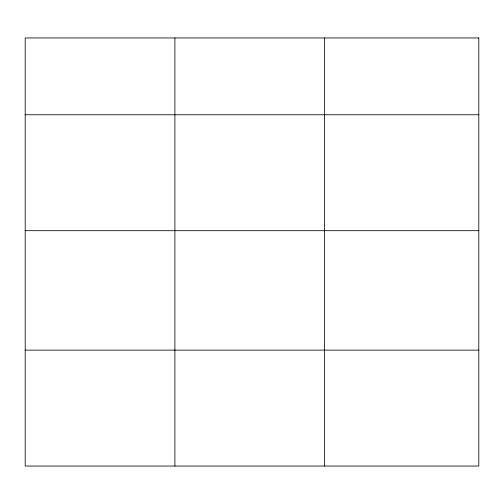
<?xml version="1.0" encoding="UTF-8"?>
<svg xmlns="http://www.w3.org/2000/svg" width="504" height="504" viewBox="0 0 504 504"><rect width="100%" height="100%" fill="white"/><g stroke="black" fill="none" stroke-linecap="round" stroke-linejoin="round"><path stroke-width="0.76" d="M25.2 114.767L478.8 114.767M25.2 230.693L478.8 230.693M25.2 350.129L478.8 350.129M324.576 37.951L324.576 466.049M174.888 37.951L174.888 466.049M478.8 37.951L25.2 37.951L25.2 466.049L478.8 466.049L478.8 37.951"/></g></svg>
